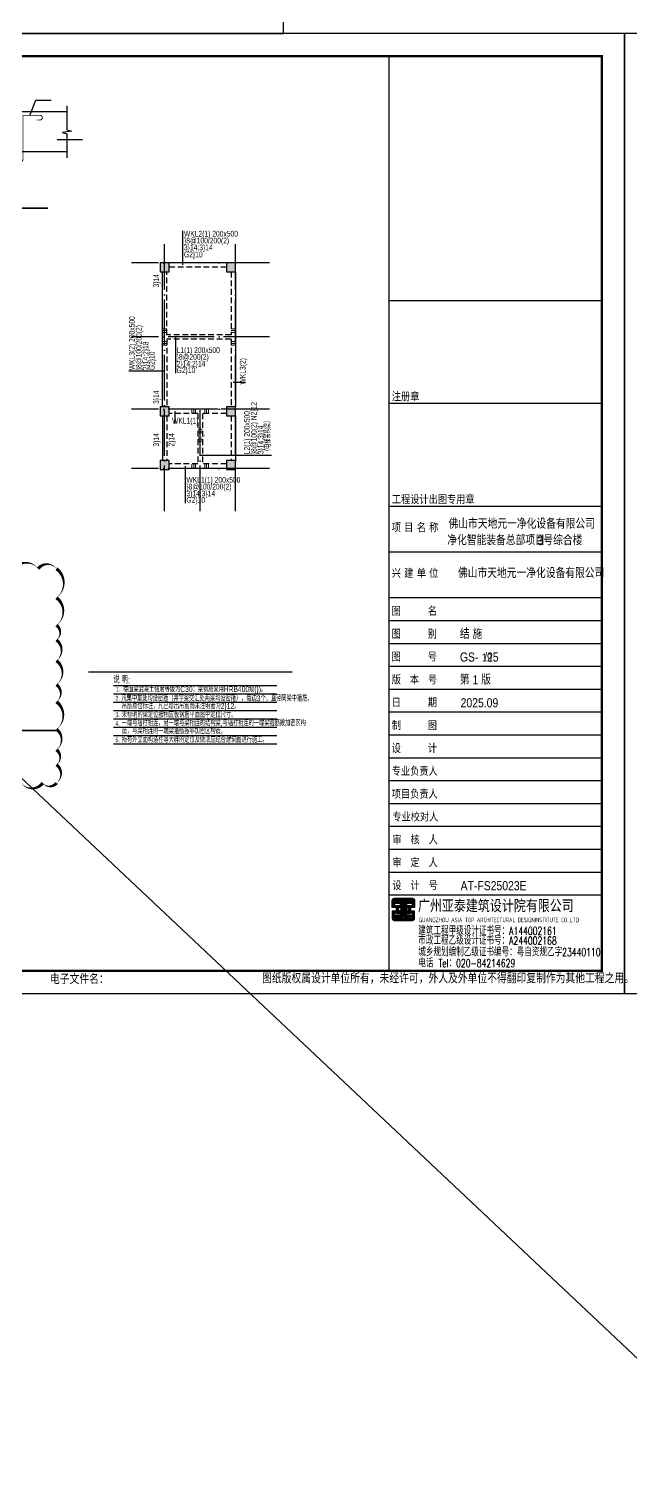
# Model space of a CAD drawing. Extents: x 299218 to 746073, y -331171 to -40619.
# Drawn here: x 645734 to 672023, y -270946 to -208412 of the extents above; entities that cross this region are included whole.
import ezdxf
from ezdxf.enums import TextEntityAlignment as Align

# ---------------------------------------------------------------- set-up
doc = ezdxf.new("R2010")
doc.units = 0
doc.header["$LTSCALE"] = 1000
doc.header["$MEASUREMENT"] = 0
doc.linetypes.add('DASHED', pattern=[0.375, 0.25, -0.125])
doc.linetypes.add('DOTE', pattern=[2.42, 2, -0.2, 0.02, -0.2])
for name, color, linetype in [('13', 4, 'Continuous'), ('14', 2, 'Continuous'), ('_0', 7, 'Continuous'), ('DIM', 3, 'Continuous'), ('DIM_SYMB', 3, 'Continuous'), ('DOTE', 1, 'Continuous'), ('PUB_TITLE', 4, 'Continuous'), ('TEXT', 7, 'Continuous'), ('X向主梁密箍', 7, 'Continuous'), ('X向主梁编号', 6, 'Continuous'), ('X向主梁集中标注', 7, 'Continuous'), ('X向次梁编号', 7, 'Continuous'), ('X向次梁集中标注', 7, 'Continuous'), ('Y向主梁密箍', 7, 'Continuous'), ('Y向主梁编号', 6, 'Continuous'), ('Y向主梁钢筋', 2, 'Continuous'), ('Y向主梁集中标注', 2, 'Continuous'), ('Y向次梁编号', 7, 'Continuous'), ('Y向次梁集中标注', 7, 'Continuous'), ('柱线', 2, 'Continuous'), ('梁实线', 4, 'Continuous'), ('梁虚线', 4, 'DASHED'), ('梁说明', 2, 'Continuous'), ('节点大样钢筋', 6, 'Continuous')]:
    doc.layers.add(name, color=color, linetype=linetype)
doc.layers.add('DIM_MODI', color=6, linetype='Continuous', plot=False)
doc.styles.add('_HZTXT', font='gs_txt.shx', dxfattribs={"width": 0.8, "bigfont": 'gs_hztxt.shx'})
doc.styles.add('GS_Rein', font='GS_TXT.shx', dxfattribs={"width": 0.7, "bigfont": 'GS_HZTXT.shx'})
doc.styles.add('HT', font='')
doc.styles.add('HZTXT', font='txt.shx', dxfattribs={"bigfont": 'hztxt.shx'})
doc.styles.add('hztxt0', font='romans.shx', dxfattribs={"bigfont": 'gbcbig0.shx'})
doc.styles.get("Standard").update_dxf_attribs({"font": 'gbenor.shx', "bigfont": 'gbcbig.shx'})
doc.styles.add('宋体', font='')
doc.styles.get('HT').set_extended_font_data('SimHei')
doc.styles.get('宋体').set_extended_font_data('SimSun')

# ---------------------------------------------------------------- blocks, each defined once
blk = doc.blocks.new('ZW-02')
at = {"layer": 'DOTE', "linetype": 'DOTE'}
for p, q in [((619025, -219375), (619025, -207611)), ((622125, -219375), (622125, -207611)), ((623603, -208511), (617573, -208511)), ((623603, -211761), (617573, -211761)), ((623603, -214911), (617573, -214911)), ((620575, -219375), (620575, -214911)), ((623603, -217511), (617573, -217511))]:
    blk.add_line(p, q, dxfattribs=at)
blk = doc.blocks.new('梯屋层墙柱模板')
at = {"layer": '柱线', "color": 11}
for points in [[(-1087459, -348965), (-1087059, -348965), (-1087059, -348565), (-1087459, -348565)], [(-1084559, -348965), (-1084159, -348965), (-1084159, -348565), (-1084559, -348565)], [(-1087459, -355265), (-1087059, -355265), (-1087059, -354865), (-1087459, -354865)], [(-1084559, -355265), (-1084159, -355265), (-1084159, -354865), (-1084559, -354865)], [(-1087459, -357615), (-1087059, -357615), (-1087059, -357215), (-1087459, -357215)], [(-1084559, -357615), (-1084159, -357615), (-1084159, -357215), (-1084559, -357215)]]:
    blk.add_lwpolyline(points, close=True, dxfattribs=at)
blk = doc.blocks.new('梯屋天面层梁板模板')
at = {"layer": '梁实线'}
for p, q in [((-1080154, -342295), (-1082654, -342295)), ((-1082954, -348595), (-1082954, -342695)), ((-1079754, -342695), (-1079754, -348595)), ((-1082954, -348995), (-1082954, -350945)), ((-1079754, -348995), (-1079754, -350945)), ((-1080154, -351295), (-1082654, -351295))]:
    blk.add_line(p, q, dxfattribs=at)
at = {"layer": '梁虚线'}
for p, q in [((-1080154, -342495), (-1082654, -342495)), ((-1082754, -345445), (-1082754, -342695)), ((-1079954, -342695), (-1079954, -345445)), ((-1079954, -345445), (-1082754, -345445)), ((-1079954, -345645), (-1082754, -345645)), ((-1082754, -345645), (-1082754, -348595)), ((-1079954, -345645), (-1079954, -348595)), ((-1080154, -348695), (-1082654, -348695)), ((-1081404, -348895), (-1082654, -348895)), ((-1081404, -348895), (-1081404, -351095)), ((-1080154, -348895), (-1081204, -348895)), ((-1081204, -348895), (-1081204, -351095)), ((-1082754, -348995), (-1082754, -350945)), ((-1079954, -348995), (-1079954, -350945)), ((-1081404, -351095), (-1082654, -351095)), ((-1080154, -351095), (-1081204, -351095))]:
    blk.add_line(p, q, dxfattribs=at)
blk = doc.blocks.new('_H')
at = {"color": 6, "const_width": 0.5}
blk.add_lwpolyline([(-0.71, -0.71), (0.71, 0.71)], dxfattribs=at)
blk = doc.blocks.new('电梯吊钩大样')
at = {"layer": '梁说明', "color": 6}
for p, q in [((814, 2612), (1856, 2612)), ((831, 2727), (831, 1887)), ((1856, 0), (1856, 2612)), ((2332, 1574), (2590, 2251)), ((2590, 2251), (3265, 2251)), ((3529, 524), (4638, 524))]:
    blk.add_line(p, q, dxfattribs=at)
at = {"layer": '梁说明'}
for p, q in [((0, 1749), (3953, 1749)), ((0, 0), (3953, 0))]:
    blk.add_line(p, q, dxfattribs=at)
at = {"layer": '梁说明', "color": 6, "const_width": 50}
blk.add_lwpolyline([(761, 2542), (902, 2683)], dxfattribs=at)
at = {"layer": '梁说明', "color": 6}
for points in [[(0, 2000), (0, 951), (200, 891), (-196, 831), (0, 771), (0, -278)], [(3953, 2000), (3953, 951), (4153, 891), (3757, 831), (3953, 771), (3953, -278)]]:
    blk.add_lwpolyline(points, dxfattribs=at)
at = {"layer": '梁说明', "color": 7, "const_width": 40}
blk.add_lwpolyline([(1115, 1373), (944, 1373, -1), (944, 1583), (1636, 1583), (1636, -312, 1), (2036, -312), (2036, 1583), (2765, 1583, -1.126096), (2765, 1380), (2628, 1380)], format="xyb", dxfattribs=at)
at = {"layer": '梁说明', "const_width": 70}
blk.add_lwpolyline([(500, -2476), (3127, -2476)], dxfattribs=at)
at = {"layer": '梁说明', "color": 6, "xscale": -100, "yscale": 100, "zscale": 100}
blk.add_blockref('_H', (1856, 0), dxfattribs=at)
blk = doc.blocks.new('ZZ7')
at = {"layer": '节点大样钢筋'}
h = blk.add_hatch(color=9, dxfattribs=at)
h.paths.add_polyline_path([(654377, -271996), (654777, -271996), (654777, -271596), (654377, -271596)])
h.paths.add_polyline_path([(654377, -274346), (654777, -274346), (654777, -273946), (654377, -273946)])
h.paths.add_polyline_path([(651477, -274346), (651877, -274346), (651877, -273946), (651477, -273946)])
h.paths.add_polyline_path([(651477, -271996), (651877, -271996), (651877, -271596), (651477, -271596)])
h.paths.add_polyline_path([(654377, -265696), (654777, -265696), (654777, -265296), (654377, -265296)])
h.paths.add_polyline_path([(651477, -265696), (651877, -265696), (651877, -265296), (651477, -265296)])
at = {"layer": '柱线', "color": 6}
for points in [[(651477, -265696), (651877, -265696), (651877, -265296), (651477, -265296)], [(654377, -265696), (654777, -265696), (654777, -265296), (654377, -265296)], [(651477, -271996), (651877, -271996), (651877, -271596), (651477, -271596)], [(654377, -271996), (654777, -271996), (654777, -271596), (654377, -271596)], [(651477, -274346), (651877, -274346), (651877, -273946), (651477, -273946)], [(654377, -274346), (654777, -274346), (654777, -273946), (654377, -273946)]]:
    blk.add_lwpolyline(points, close=True, dxfattribs=at)
blk = doc.blocks.new('弘吉车间2')
at = {"layer": '14'}
h = blk.add_hatch(dxfattribs=at)
h.set_pattern_fill('ANSI31', color=256, scale=100, angle=135, style=0)
h.set_pattern_definition([(180, (-226475.39, -78017.824), (-3e-15, -12.5), [])])
edge = h.paths.add_edge_path()
edge.add_line((-9011, 2855), (-9011, 2773))
edge.add_line((-9011, 2773), (-9152, 2773))
edge.add_line((-9152, 2773), (-9152, 3084))
edge.add_arc((-9062, 3084), 90, 90, 180, ccw=False)
edge.add_line((-9062, 3174), (-8271, 3174))
edge.add_arc((-8271, 3084), 90, 0, 90, ccw=False)
edge.add_line((-8181, 3084), (-8181, 2768))
edge.add_line((-8181, 2768), (-8311, 2768))
edge.add_line((-8311, 2768), (-8311, 2862))
edge.add_line((-8311, 2862), (-8282, 2862))
edge.add_line((-8282, 2862), (-8268, 2862))
edge.add_line((-8268, 2862), (-8268, 3074))
edge.add_line((-8268, 3074), (-9055, 3074))
edge.add_line((-9055, 3074), (-9055, 2855))
edge.add_line((-9055, 2855), (-9011, 2855))
h.paths.add_polyline_path([(-8629, 2622), (-8629, 3030), (-8321, 3030), (-8321, 2942), (-8535, 2942), (-8535, 2855), (-8362, 2855), (-8362, 2525), (-8542, 2525), (-8542, 2442), (-8320, 2442), (-8320, 2365), (-8628, 2365), (-8628, 2526), (-8697, 2526), (-8697, 2365), (-9006, 2365), (-9006, 2442), (-8784, 2442), (-8784, 2525), (-8963, 2525), (-8963, 2855), (-8790, 2855), (-8790, 2942), (-9004, 2942), (-9004, 3030), (-8697, 3030), (-8697, 2622)])
h.paths.add_polyline_path([(-8874, 2772), (-8776, 2772), (-8776, 2616), (-8874, 2616)], flags=16)
h.paths.add_polyline_path([(-8452, 2772), (-8549, 2772), (-8549, 2616), (-8452, 2616)], flags=16)
edge = h.paths.add_edge_path()
edge.add_line((-9011, 2525), (-9011, 2607))
edge.add_line((-9011, 2607), (-9152, 2607))
edge.add_line((-9152, 2607), (-9152, 2296))
edge.add_arc((-9062, 2296), 90, 180, 270)
edge.add_line((-9062, 2206), (-8271, 2206))
edge.add_arc((-8271, 2296), 90, 270, 360)
edge.add_line((-8181, 2296), (-8181, 2612))
edge.add_line((-8181, 2612), (-8311, 2612))
edge.add_line((-8311, 2612), (-8311, 2518))
edge.add_line((-8311, 2518), (-8282, 2518))
edge.add_line((-8282, 2518), (-8268, 2518))
edge.add_line((-8268, 2518), (-8268, 2306))
edge.add_line((-8268, 2306), (-9055, 2306))
edge.add_line((-9055, 2306), (-9055, 2525))
edge.add_line((-9055, 2525), (-9011, 2525))
for p, q in [((-9300, 29320), (-9300, 0)), ((-9300, 29320), (0, 29320)), ((-9300, 24820), (0, 24820)), ((-9300, 20320), (0, 20320)), ((-9300, 18320), (0, 18320)), ((-9300, 16320), (0, 16320)), ((-9300, 15320), (0, 15320)), ((-9300, 14320), (0, 14320)), ((-9300, 13320), (0, 13320)), ((-9300, 12320), (0, 12320)), ((-9300, 11320), (0, 11320)), ((-9300, 10320), (0, 10320)), ((-9300, 9320), (0, 9320)), ((-9300, 8320), (0, 8320)), ((-9300, 7320), (0, 7320)), ((-9300, 6320), (0, 6320)), ((-9300, 5320), (0, 5320)), ((-9300, 4320), (0, 4320)), ((-9300, 3320), (0, 3320)), ((-9300, 3320), (0, 3320))]:
    blk.add_line(p, q, dxfattribs=at)
for points in [[(-9300, 0), (0, 0), (0, 40000), (-9300, 40000)], [(-8874, 2772), (-8776, 2772), (-8776, 2616), (-8874, 2616)], [(-8452, 2772), (-8549, 2772), (-8549, 2616), (-8452, 2616)]]:
    blk.add_lwpolyline(points, close=True, dxfattribs=at)
for points in [[(-9011, 2855), (-9011, 2773), (-9152, 2773), (-9152, 3084, -0.414214), (-9062, 3174), (-8271, 3174, -0.414214), (-8181, 3084), (-8181, 2768), (-8311, 2768), (-8311, 2862), (-8282, 2862), (-8268, 2862), (-8268, 3074), (-9055, 3074), (-9055, 2855)], [(-9011, 2525), (-9011, 2607), (-9152, 2607), (-9152, 2296, 0.414214), (-9062, 2206), (-8271, 2206, 0.414214), (-8181, 2296), (-8181, 2612), (-8311, 2612), (-8311, 2518), (-8282, 2518), (-8268, 2518), (-8268, 2306), (-9055, 2306), (-9055, 2525)]]:
    blk.add_lwpolyline(points, format="xyb", close=True, dxfattribs=at)
blk.add_lwpolyline([(-8629, 2622), (-8629, 2622), (-8629, 3030), (-8321, 3030), (-8321, 2942), (-8535, 2942), (-8535, 2855), (-8362, 2855), (-8362, 2525), (-8542, 2525), (-8542, 2442), (-8320, 2442), (-8320, 2365), (-8628, 2365), (-8628, 2526), (-8697, 2526), (-8697, 2365), (-9006, 2365), (-9006, 2442), (-8784, 2442), (-8784, 2525), (-8963, 2525), (-8963, 2855), (-8790, 2855), (-8790, 2942), (-9004, 2942), (-9004, 3030), (-8697, 3030), (-8697, 2622), (-8629, 2622)], dxfattribs=at)
at = {"layer": '13', "color": 7, "style": '_HZTXT', "width": 0.85}
for s, height, p in [('佛山市天地元一净化设备有限公司', 417.91, (-6694, 19336)), ('净化智能装备总部项目-', 417.91, (-6750, 18616)), ('3号综合楼', 417.9, (-2815, 18616)), ('佛山市天地元一净化设备有限公司', 417.91, (-6282, 17179)), ('结 施', 400, (-6198, 14522)), ('GS-  /25', 400, (-6198, 13522)), ('第 1 版', 400, (-6198, 12522)), ('2025.09', 400, (-6166, 11522)), ('AT-FS25023E', 400, (-6166, 3522))]:
    blk.add_text(s, height=height, dxfattribs=at).set_placement(p)
at = {"layer": '13', "style": 'HZTXT', "width": 0.7}
for s, p in [('建筑工程甲级设计证书号：A144002161', (-8015, 1568)), ('市政工程乙级设计证书号：A244002168', (-8015, 1144)), ('城乡规划编制乙级证书编号：粤自资规乙字23440110', (-8015, 639)), ('电话 Tel：020-84214629', (-8015, 159))]:
    blk.add_text(s, height=350, rotation=359.99972, dxfattribs=at).set_placement(p)
at = {"layer": '14'}
for s, height, style, width, p in [('注册章', 350, '宋体', 0.82, (-9173, 24949)), ('工程设计出图专用章', 350, '宋体', 0.82, (-9173, 20449)), ('项', 350, '宋体', 0.82, (-9176, 19220)), ('目', 350, '宋体', 0.82, (-8632, 19220)), ('名', 350, '宋体', 0.82, (-8081, 19220)), ('称', 350, '宋体', 0.82, (-7542, 19220)), ('兴', 350, '宋体', 0.82, (-9176, 17220)), ('建', 350, '宋体', 0.82, (-8632, 17220)), ('单', 350, '宋体', 0.82, (-8081, 17220)), ('位', 350, '宋体', 0.82, (-7542, 17220)), ('图      名', 350, '宋体', 0.82, (-9176, 15566)), ('图      别', 350, '宋体', 0.82, (-9176, 14566)), ('图      号', 350, '宋体', 0.82, (-9176, 13566)), ('版  本  号', 350, '宋体', 0.82, (-9176, 12566)), ('日      期', 350, '宋体', 0.82, (-9176, 11566)), ('制      图', 350, '宋体', 0.82, (-9176, 10566)), ('设      计', 350, '宋体', 0.82, (-9176, 9566)), ('专业负责人', 350, '宋体', 0.82, (-9176, 8566)), ('项目负责人', 350, '宋体', 0.82, (-9176, 7566)), ('专业校对人', 350, '宋体', 0.82, (-9149, 6566, -24845)), ('审  核  人', 350, '宋体', 0.82, (-9149, 5566, -24845)), ('审  定  人', 350, '宋体', 0.82, (-9149, 4566, -24845)), ('设  计  号', 350, '宋体', 0.82, (-9149, 3566, -24845)), ('广州亚泰建筑设计院有限公司', 480, 'HT', 0.8, (-8033, 2612))]:
    blk.add_text(s, height=height, dxfattribs=dict(at, style=style, width=width)).set_placement(p)
at = {"layer": '14', "width": 0.8}
blk.add_text('GUANGZHOU ASIA TOP ARCHITECTURAL DESIGNINSTITUTE CO.,LTD', height=198, rotation=359.99972, dxfattribs=at).set_placement((-7987, 2124, -24845))
at = {"layer": '14', "style": 'hztxt0'}
for s, p in [('电子文件名：', (-24105, -584)), ('图纸版权属设计单位所有，未经许可，外人及外单位不得翻印复制作为其他工程之用。', (-14838, -548))]:
    blk.add_text(s, height=450, rotation=359.99972, dxfattribs=at).set_placement(p)

msp = doc.modelspace()

# ---------------------------------------------------------------- linework, layer by layer
at = {"color": 6}
msp.add_line((644105.3, -239951.2), (676955.2, -270945.5), dxfattribs=at)
at = {"layer": 'DIM_MODI'}
msp.add_lwpolyline([(645402.7, -241405.2, 0, 150, 0.5), (646352.7, -241405.2, 0, 150, 0.5), (646950.7, -241405.2, 0, 150, 0.5), (646950.7, -240605.2, 0, 150, 0.5), (646950.7, -239955.2, 0, 150, 0.5), (646950.7, -239055.2, 0, 150, 0.5), (646950.7, -237855.2, 0, 150, 0.5), (646950.7, -237105.2, 0, 150, 0.5), (646950.7, -236055.2, 0, 150, 0.5), (646950.7, -235155.2, 0, 150, 0.5), (646950.7, -234505.2, 0, 150, 0.5), (646950.7, -233305.2, 0, 150, 0.5), (646950.7, -232034.7, 0, 150, 0.5), (646150.7, -232034.7, 0, 150, 0.5), (645100.7, -232034.7, 0, 150, 0.5)], format="xyseb", dxfattribs=at)
at = {"layer": 'DIM_SYMB', "const_width": 70}
for points in [[(648344.5, -236550), (657248.5, -236550)], [(638041, -239111), (647003.3, -239111)]]:
    msp.add_lwpolyline(points, dxfattribs=at)
at = {"layer": 'PUB_TITLE'}
for points in [[(597473, -208619.4), (656873, -208619.4), (656873, -166619.4), (597473, -166619.4)], [(597473, -250619.4), (671773, -250619.4), (671773, -208619.4), (597473, -208619.4)], [(671773, -250619.4), (746073, -250619.4), (746073, -208619.4), (671773, -208619.4)]]:
    msp.add_lwpolyline(points, close=True, dxfattribs=at)
at = {"layer": 'PUB_TITLE', "const_width": 100}
msp.add_lwpolyline([(599973, -249619.4), (670773, -249619.4), (670773, -209619.4), (599973, -209619.4)], close=True, dxfattribs=at)
at = {"layer": 'TEXT'}
for points in [[(649440.8, -237135.1), (656580.1, -237135.1)], [(649440.8, -237499.7), (656580.1, -237499.7)], [(649440.8, -237864.2), (656580.1, -237864.2)], [(649440.8, -238228.7), (656580.1, -238228.7)], [(649440.8, -238593.2), (656580.1, -238593.2)], [(649440.8, -238957.7), (656580.1, -238957.7)], [(649440.8, -238957.7), (656580.1, -238957.7)], [(649440.8, -239322.2), (656580.1, -239322.2)], [(649440.8, -239686.7), (656580.1, -239686.7)]]:
    msp.add_lwpolyline(points, dxfattribs=at)
at = {"layer": 'X向主梁密箍', "color": 1, "const_width": 40}
for points in [[(652867.1, -225249.7), (652867.1, -225049.7)], [(652947.1, -225249.7), (652947.1, -225049.7)], [(653027.1, -225249.7), (653027.1, -225049.7)], [(653427.1, -225249.7), (653427.1, -225049.7)], [(653507.1, -225249.7), (653507.1, -225049.7)], [(653587.1, -225249.7), (653587.1, -225049.7)], [(653327.1, -225933.6), (653127.1, -225933.6)], [(653327.1, -226013.6), (653127.1, -226013.6)], [(653327.1, -226093.6), (653127.1, -226093.6)], [(653327.1, -226316.7), (653127.1, -226316.7)], [(653327.1, -226396.7), (653127.1, -226396.7)], [(653327.1, -226476.7), (653127.1, -226476.7)], [(652867.1, -227649.7), (652867.1, -227449.7)], [(652947.1, -227649.7), (652947.1, -227449.7)], [(653027.1, -227649.7), (653027.1, -227449.7)], [(653427.1, -227649.7), (653427.1, -227449.7)], [(653507.1, -227649.7), (653507.1, -227449.7)], [(653587.1, -227649.7), (653587.1, -227449.7)]]:
    msp.add_lwpolyline(points, dxfattribs=at)
at = {"layer": 'X向主梁编号', "color": 151}
msp.add_line((652124.6, -225149.7), (652124.6, -225684.7), dxfattribs=at)
at = {"layer": 'X向主梁集中标注', "color": 151}
for p, q in [((652471.4, -218749.7), (652471.4, -217256.8)), ((652577.1, -227549.7), (652577.1, -229173))]:
    msp.add_line(p, q, dxfattribs=at)
at = {"layer": 'X向次梁集中标注', "color": 151}
msp.add_line((652152.1, -221899.7), (652152.1, -223477.4), dxfattribs=at)
at = {"layer": 'Y向主梁密箍', "color": 1, "const_width": 40}
for points in [[(651777.1, -221539.7), (651577.1, -221539.7)], [(651777.1, -221619.7), (651577.1, -221619.7)], [(651777.1, -221699.7), (651577.1, -221699.7)], [(654777.1, -221539.7), (654577.1, -221539.7)], [(654777.1, -221619.7), (654577.1, -221619.7)], [(654777.1, -221699.7), (654577.1, -221699.7)], [(651777.1, -222099.7), (651577.1, -222099.7)], [(651777.1, -222179.7), (651577.1, -222179.7)], [(651777.1, -222259.7), (651577.1, -222259.7)], [(654777.1, -222099.7), (654577.1, -222099.7)], [(654777.1, -222179.7), (654577.1, -222179.7)], [(654777.1, -222259.7), (654577.1, -222259.7)]]:
    msp.add_lwpolyline(points, dxfattribs=at)
at = {"layer": 'Y向主梁编号', "color": 151}
msp.add_line((654677.1, -223880.2), (655212.1, -223880.2), dxfattribs=at)
at = {"layer": 'Y向主梁集中标注', "color": 151}
msp.add_line((651677.1, -223399.7), (650118.3, -223399.7), dxfattribs=at)
at = {"layer": 'Y向次梁集中标注', "color": 151}
msp.add_line((653210.2, -227074.7), (656345.4, -227074.7), dxfattribs=at)
at = {"layer": '梁说明', "color": 6, "const_width": 10}
msp.add_lwpolyline([(653209.9, -226387.6), (653209.9, -226430.4, -1), (653157.5, -226430.4), (653157.5, -226257.4), (653357.1, -226257.4, 1), (653357.1, -226157.4), (653157.5, -226157.4), (653157.5, -225975.1, -1.1260965), (653208.2, -225975.1), (653208.2, -226009.4)], format="xyb", dxfattribs=at)

# ---------------------------------------------------------------- block references
for name, p in [('ZW-02', (32652, -10138.7)), ('梯屋层墙柱模板', (1738936.6, 129915.4)), ('梯屋天面层梁板模板', (1734531, 123644.9))]:
    msp.add_blockref(name, p)
at = {"layer": '_0'}
msp.add_blockref('弘吉车间2', (670773, -249619.4), dxfattribs=at)
at = {"layer": 'DIM'}
msp.add_blockref('电梯吊钩大样', (643452.8, -213789.4), dxfattribs=at)
at = {"layer": '节点大样钢筋'}
msp.add_blockref('ZZ7', (0, 46646.5), dxfattribs=at)

# ---------------------------------------------------------------- texts
at = {"layer": '13', "color": 2, "style": '_HZTXT', "width": 0.85}
msp.add_text('19', height=350, dxfattribs=at).set_placement((665538.4, -236090.9))
at = {"layer": 'TEXT', "style": 'GS_Rein', "width": 0.7}
for s, height, p in [('说 明:', 300, (649437.3, -237041.5, 300)), ('2.', 200, (649528.4, -237794.9, 300)), ('1.', 200, (649531.2, -237402, 300)), (' 凡集中重处均设密箍（井字梁交汇处两梁均设密箍），每边3个，直径同梁中箍筋，', 250, (649705.6, -237828.4, 300)), ('吊筋原位标注，凡已绘出吊筋而未注明者为2}12。', 250, (649805.7, -238162.8, 300)), ('4.', 200, (649528.4, -238893.5, 300)), ('3.', 200, (649528.4, -238523.6, 300)), ('未标明的梁定位按相应板钢筋平面图中定位尺寸。', 250, (649804.7, -238543.1, 300)), ('一端与墙柱相连，另一端与梁相连的结构梁,与墙柱相连的一端梁箍筋按加密区构', 250, (649804.7, -238908.6, 300)), ('5.', 200, (649528.4, -239622.5, 300)), ('所有外立面构造柱等大样的定位及做法应结合建筑图进行施工。', 250, (649804.7, -239637.6, 300)), ('造，与梁相连的一端梁箍筋按非加密区构造。', 250, (649805.7, -239256.4, 300))]:
    msp.add_text(s, height=height, dxfattribs=at).set_placement(p)
at = {"layer": 'TEXT', "color": 4, "style": 'GS_Rein', "width": 0.7}
msp.add_text('楼面梁混凝土强度等级为C30；梁钢筋采用HRB400级(})。', height=250, dxfattribs=at).set_placement((649856.9, -237428.3))
at = {"layer": 'X向主梁编号', "color": 151, "style": 'GS_Rein', "width": 0.7}
for s, p in [('WKL2(1) 200x500', (652521.4, -217256.8)), ('WKL1(1) 200x500', (652627.1, -228019.7))]:
    msp.add_text(s, height=250, dxfattribs=at).set_placement(p, align=Align.TOP_LEFT)
msp.add_text('WKL1(1)', height=250, dxfattribs=at).set_placement((652577.1, -225434.7), align=Align.TOP_CENTER)
at = {"layer": 'X向主梁集中标注', "color": 151, "style": 'GS_Rein', "width": 0.7}
for s, p in [('}8@100/200(2)', (652521.4, -217556.8)), ('3}14;3}14', (652521.4, -217856.8)), ('G2}10', (652521.4, -218161.7)), ('}8@100/200(2)', (652627.1, -228319.7)), ('3}14;3}14', (652627.1, -228619.7)), ('G2}10', (652627.1, -228898.3))]:
    msp.add_text(s, height=250, dxfattribs=at).set_placement(p, align=Align.TOP_LEFT)
at = {"layer": 'X向次梁编号', "color": 151, "style": 'GS_Rein', "width": 0.7}
msp.add_text('L1(1) 200x500', height=250, dxfattribs=at).set_placement((652202.1, -222346.2), align=Align.TOP_LEFT)
at = {"layer": 'X向次梁集中标注', "color": 151, "style": 'GS_Rein', "width": 0.7}
for s, p in [('}8@200(2)', (652202.1, -222646.2)), ('2}14;2}14', (652202.1, -222946.2)), ('G2}10', (652202.1, -223228.8))]:
    msp.add_text(s, height=250, dxfattribs=at).set_placement(p, align=Align.TOP_LEFT)
at = {"layer": 'Y向主梁编号', "color": 151, "style": 'GS_Rein', "width": 0.7}
msp.add_text('WKL3(2) 200x500', height=250, rotation=90, dxfattribs=at).set_placement((650118.3, -223349.7), align=Align.TOP_LEFT)
msp.add_text('WKL3(2)', height=250, rotation=90, dxfattribs=at).set_placement((654962.1, -223399.7), align=Align.TOP_CENTER)
at = {"layer": 'Y向主梁钢筋', "color": 151, "style": 'GS_Rein', "width": 0.7}
msp.add_text('3}14', height=250, rotation=90, dxfattribs=at).set_placement((651507.1, -219149.8), align=Align.BOTTOM_RIGHT)
for p in [(651507.1, -224535.6), (651507.1, -226399.7)]:
    msp.add_text('3}14', height=250, rotation=90, dxfattribs=at).set_placement(p, align=Align.BOTTOM_CENTER)
msp.add_text('2}14', height=250, rotation=90, dxfattribs=at).set_placement((651847.1, -226399.7), align=Align.TOP_CENTER)
at = {"layer": 'Y向主梁集中标注', "color": 151, "style": 'GS_Rein', "width": 0.7}
for s, p in [('}8@100/200(2)', (650418.3, -223349.7)), ('2}14;2}18', (650718.3, -223349.7)), ('G2}10', (650988.8, -223349.7))]:
    msp.add_text(s, height=250, rotation=90, dxfattribs=at).set_placement(p, align=Align.TOP_LEFT)
at = {"layer": 'Y向次梁编号', "color": 151, "style": 'GS_Rein', "width": 0.7}
msp.add_text('L2(1) 200x500', height=250, rotation=90, dxfattribs=at).set_placement((655145, -227024.7), align=Align.TOP_LEFT)
at = {"layer": 'Y向次梁集中标注', "color": 151, "style": 'GS_Rein', "width": 0.7}
for s, p in [('}8@100(2) N2}12', (655445, -227024.7)), ('3}14;3}14', (655745, -227024.7)), ('（电梯吊钩梁）', (656055.1, -227024.7))]:
    msp.add_text(s, height=250, rotation=90, dxfattribs=at).set_placement(p, align=Align.TOP_LEFT)

doc.saveas('drawing.dxf')
